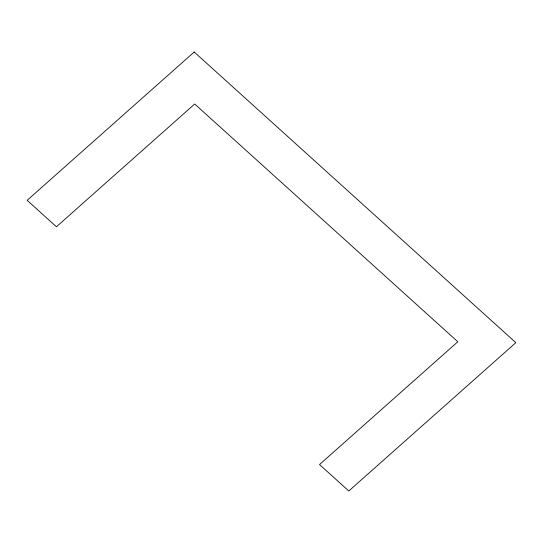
<?xml version="1.0" encoding="UTF-8"?>
<svg xmlns="http://www.w3.org/2000/svg" width="543" height="543" viewBox="0 0 543 543"><rect width="100%" height="100%" fill="white"/><g stroke="black" fill="none" stroke-linecap="round" stroke-linejoin="round"><path stroke-width="0.81" d="M194.197 52.006L27.15 200.326L56.418 226.777L194.693 104.005L457.81 341.764L319.535 464.543L348.803 490.994L515.85 342.674L194.197 52.006"/></g></svg>
